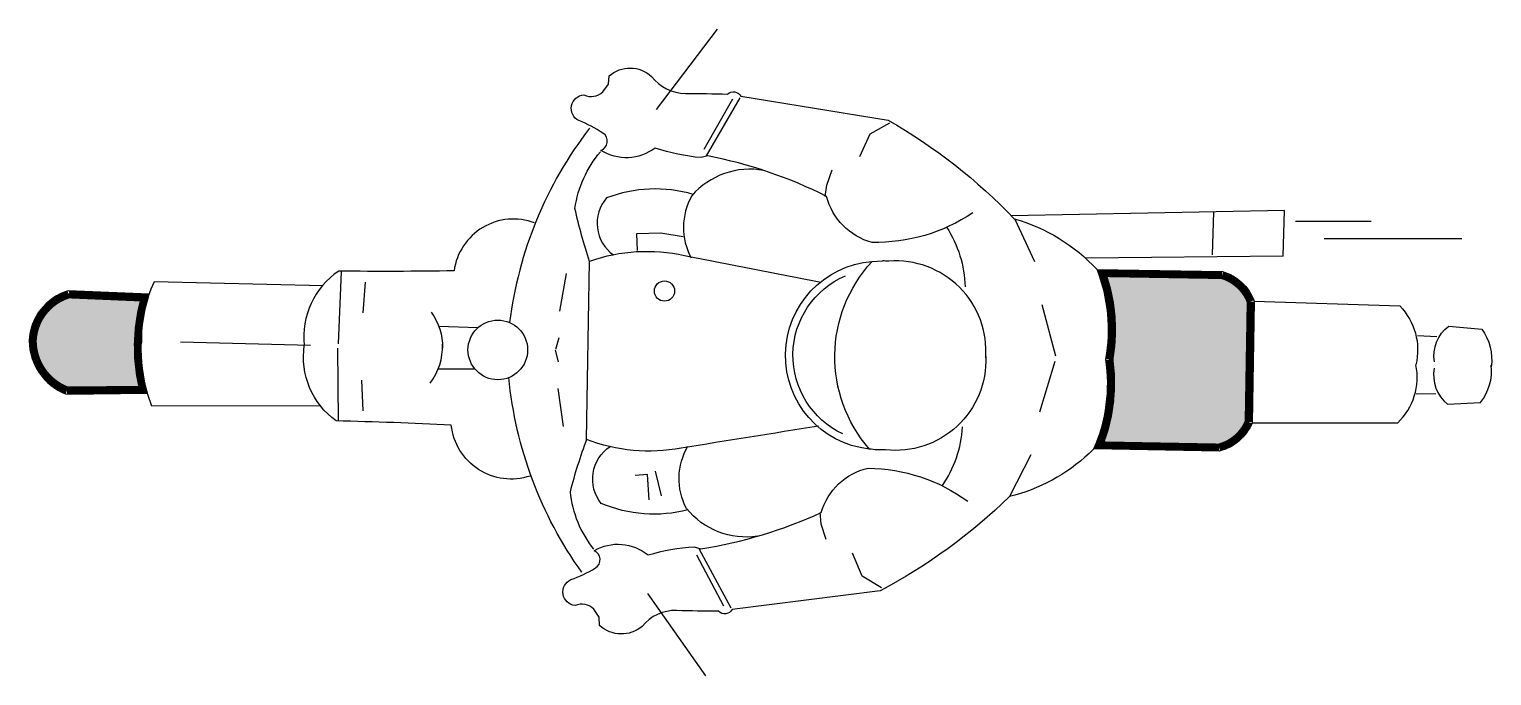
# Model space of a CAD drawing. Extents: x 0 to 1.95, y -0.45 to 0.42.
import ezdxf

# ---------------------------------------------------------------- set-up
doc = ezdxf.new("R2010")
doc.units = 0
doc.header["$MEASUREMENT"] = 0
doc.layers.get('0').update_dxf_attribs({"linetype": 'CONTINUOUS'})

msp = doc.modelspace()

# ---------------------------------------------------------------- linework, layer by layer
for points in [[(0.9171, 0.4157), (0.836, 0.3089)], [(0.9376, 0.3225), (0.8995, 0.2558)], [(0.9476, 0.3245), (0.9025, 0.2472)], [(1.1469, 0.2907), (1.1204, 0.276), (1.1067, 0.2458)], [(1.0612, 0.1932), (1.0632, 0.2082), (1.0706, 0.2284)], [(1.6712, 0.1135), (1.6727, 0.1742), (1.309, 0.1675)], [(1.3135, 0.1627), (1.34, 0.1064)], [(1.5772, 0.1152), (1.5786, 0.1724)], [(1.6875, 0.16), (1.7885, 0.16)], [(0.872, 0.1393), (0.8421, 0.1443), (0.8098, 0.1434), (0.8106, 0.121)], [(1.7257, 0.1372), (1.9089, 0.1372)], [(0.7433, -0.1303), (0.7474, 0.1066)], [(1.1235, 0.1065), (1.1373, 0.1072)], [(1.6712, 0.1135), (1.4079, 0.111)], [(0.4164, 0.0934), (0.4123, -0.0031)], [(0.4485, 0.0789), (0.4454, 0.0382)], [(0.7161, 0.0904), (0.7073, 0.0403)], [(1.3495, 0.0491), (1.3677, -0.0191)], [(0.5984, 0.0182), (0.5467, 0.02)], [(0.7065, 0.005), (0.702, -0.0106)], [(1.8498, 0.0079), (1.8759, 0.0067)], [(0.3757, -0.0053), (0.2025, -0.0011)], [(0.4129, -0.1056), (0.4122, -0.009)], [(0.706, -0.0272), (0.702, -0.0116)], [(0.5946, -0.0367), (0.5457, -0.0367)], [(1.3471, -0.0936), (1.3676, -0.026)], [(0.4456, -0.0923), (0.4438, -0.0515)], [(0.7126, -0.113), (0.7055, -0.0626)], [(1.8484, -0.0697), (1.8746, -0.0694)], [(1.3072, -0.2059), (1.3355, -0.1505)], [(1.4127, -0.1491), (1.4191, -0.1429)], [(0.8433, -0.2057), (0.8351, -0.1728)], [(0.8267, -0.2106), (0.8243, -0.1771), (0.808, -0.1782)], [(1.054, -0.2277), (1.0554, -0.2427), (1.0621, -0.2631)], [(0.926, -0.3526), (0.8902, -0.2846)], [(0.9358, -0.3549), (0.8935, -0.2761)], [(1.1362, -0.3281), (1.1103, -0.3125), (1.0976, -0.2817)], [(0.9022, -0.445), (0.8249, -0.3354)]]:
    msp.add_lwpolyline(points)
for points in [[(1.2576, 0.1713, -0.154076), (1.1236, 0.1319, -0.274044), (1.0631, 0.1932, 0.06745), (0.9047, 0.2471), (0.8958, 0.2448, -0.058596), (0.8346, 0.2576, -0.313097), (0.7625, 0.2544, 0.62152), (0.7652, 0.2773, 0.0571), (0.7331, 0.294, -0.772199), (0.7399, 0.3282, 0.309474), (0.7649, 0.3324), (0.7724, 0.3428), (0.7733, 0.3536, -0.380122), (0.83, 0.353, 0.237284), (0.8751, 0.3303, -0.008196), (0.9311, 0.3293, -0.491424), (0.9489, 0.3264), (1.1451, 0.2946, -0.072414), (1.3129, 0.1634, -0.136802), (1.4232, 0.0959)], [(0.7472, 0.2838, 0.133758), (0.6408, 0.0253, -6.175309)], [(1.0555, 0.0784, 0.000143), (0.8737, 0.114, 0.140476), (0.7474, 0.1066, -0.02671), (0.7279, 0.1772, -0.143047), (0.7618, 0.2525, 6.545867)], [(0.9795, 0.2276, 0.267118), (0.8835, 0.1941, 0.257752), (0.8826, 0.1112, -18.185995)], [(0.8854, 0.1959, 0.163383), (0.77, 0.1912, 0.443453), (0.7791, 0.1152, 61.276091)], [(0.674, 0.158, 0.479838), (0.5668, 0.0941, -0.00747), (0.4132, 0.0937, 0.279074), (0.3674, -0.0051, -3.920883)], [(1.2228, 0.1523, -0.136667), (1.2475, 0.0728, 0.130858)], [(1.1196, -0.1432, -0.907804), (1.1235, 0.1065, 19.956333)], [(1.1201, -0.1433, -0.383122), (1.1235, 0.1065, -1.181331)], [(1.275, -0.0218, 0.45899), (1.146, 0.1069, 0.016785), (1.1373, 0.1072, 1.875206)], [(0.3923, 0.0741), (0.1673, 0.0795, 0.115933), (0.1504, -0.0017, -32.404898)], [(1.0847, -0.1231, -0.647221), (1.088, 0.0875, -0.907804)], [(0.5365, 0.039, -0.161402), (0.5515, -0.0085, 0.071336)], [(1.6326, 0.0539), (1.8264, 0.0473, -0.257412), (1.8479, -0.0309, -0.705577)], [(1.8726, -0.0273, -0.28208), (1.8918, 0.0204), (1.9357, 0.0165, -0.194388), (1.9482, -0.0338, 0.339568)], [(0.3896, -0.0855), (0.1644, -0.086, -0.112163), (0.1504, -0.0014, 32.404898)], [(0.6681, -0.1791, -0.479838), (0.5632, -0.1115, 0.00747), (0.4097, -0.1058, -0.279074), (0.3674, -0.0051, 3.920883)], [(0.5349, -0.0554, 0.176867), (0.5514, -0.0037, -0.071336)], [(1.275, -0.0201, -0.45899), (1.1416, -0.1443, -0.042635), (1.1196, -0.1432, -1.875206)], [(1.6298, -0.1082), (1.8237, -0.1083, 0.257412), (1.8479, -0.0309, 0.705577)], [(1.8724, -0.0353, 0.28208), (1.89, -0.0836), (1.934, -0.0813, 0.194388), (1.9483, -0.0315, -0.339568)], [(0.737, -0.3073, -0.132398), (0.6398, -0.0481, 6.175309)], [(1.0522, -0.1127, -0.000143), (0.8693, -0.142, -0.140476), (0.7433, -0.1303, 0.02671), (0.7214, -0.2001, 0.143047), (0.7527, -0.2766, -6.545867)], [(1.2168, -0.1924, 0.136667), (1.2442, -0.1137, -0.130858)], [(1.4127, -0.1491, -0.127367), (1.3065, -0.2065, -0.072414), (1.1342, -0.3319), (0.9371, -0.3569, -0.491424), (0.9192, -0.3592, -0.008196), (0.8632, -0.3582, 0.237284), (0.8173, -0.3793, -0.380122), (0.7607, -0.378), (0.7602, -0.3672), (0.753, -0.3566, 0.309474), (0.7282, -0.3515, -0.772199), (0.7225, -0.317, 0.0571), (0.7552, -0.3015, 0.62152), (0.7533, -0.2785, -0.313097), (0.8252, -0.2842, -0.058596), (0.8868, -0.2734), (0.8957, -0.2761, 0.06745), (1.0559, -0.2277, -0.274044), (1.1184, -0.1686, -0.154076), (1.251, -0.2126, -1.751075)], [(0.8782, -0.2243, -0.163383), (0.7629, -0.2156, -0.443453), (0.7747, -0.1399, -61.276091)], [(0.9711, -0.2592, -0.267118), (0.8763, -0.2223, -0.257752), (0.8782, -0.1395, 18.185995)]]:
    msp.add_lwpolyline(points, format="xyb")
for points in [[(1.4232, 0.0959), (1.5904, 0.0931, -0.238059), (1.6326, 0.0539), (1.6298, -0.1082, -0.238059), (1.5863, -0.1459), (1.4191, -0.1429, 0.141649), (1.435, -0.0237, 0.141649)], [(0.1608, 0.0628), (0.0529, 0.0674, 0.320484), (0.001, 0.001, 0.312117), (0.0505, -0.07), (0.1585, -0.069, -0.143212)]]:
    msp.add_lwpolyline(points, format="xyb", close=True)
at = {"const_width": 0.01}
for points in [[(1.4305, 0.0908), (1.5897, 0.0881, -0.231003), (1.6275, 0.0531), (1.6248, -0.1071, -0.231003), (1.5857, -0.1409), (1.4266, -0.138, 0.132105)], [(1.4277, -0.1351, 0.128417), (1.4401, -0.0238, 0.128823), (1.4315, 0.0881)], [(1.4311, 0.0891, 0.002025), (1.4305, 0.0908)]]:
    msp.add_lwpolyline(points, format="xyb", dxfattribs=at)
msp.add_lwpolyline([(0.1543, 0.0581), (0.0537, 0.0624, 0.317199), (0.006, 0.001, 0.308209), (0.0514, -0.0649), (0.1521, -0.0641, -0.130043)], format="xyb", close=True, dxfattribs=at)
for centre, radius in [((0.8471, 0.0672), 0.0135), ((0.6251, -0.0112), 0.0397)]:
    msp.add_circle(centre, radius)
for points in [[(1.4331, 0.0876), (1.4267, 0.086), (1.4307, 0.0958), (1.4234, 0.0958)], [(1.466, 0.0884), (1.4438, 0.0416), (1.4409, 0.0914), (1.4313, 0.088)], [(1.5697, -0.1393), (1.578, 0.0876), (1.4418, -0.1356), (1.4606, 0.0889)], [(1.461, -0.0119), (1.443, -0.0227), (1.466, 0.0884), (1.4438, 0.0416)], [(1.6035, -0.1343), (1.6119, 0.0751), (1.5697, -0.1393), (1.578, 0.0876)], [(0.0518, -0.0646), (0.0545, 0.0624), (0.0275, -0.0515), (0.0265, 0.0464)], [(0.1494, -0.0619), (0.1494, 0.0581), (0.0518, -0.0646), (0.0545, 0.0624)], [(0.1591, 0.0568), (0.154, 0.0579), (0.161, 0.0628), (0.1542, 0.0632)], [(1.624, -0.1097), (1.6278, 0.0563), (1.6035, -0.1343), (1.6119, 0.0751)], [(0.0275, -0.0515), (0.0265, 0.0464), (0.0134, -0.029), (0.006, 0.0182)], [(1.4581, -0.067), (1.4459, -0.0695), (1.461, -0.0119), (1.443, -0.0227)], [(0.1588, -0.0691), (0.1521, -0.069), (0.1569, -0.0627), (0.1516, -0.0635)], [(1.4468, -0.1364), (1.4342, -0.1356), (1.4585, -0.0871), (1.4418, -0.0867)], [(1.4264, -0.143), (1.4193, -0.1429), (1.4274, -0.1346), (1.4231, -0.1333)]]:
    msp.add_solid(points)

doc.saveas('drawing.dxf')
